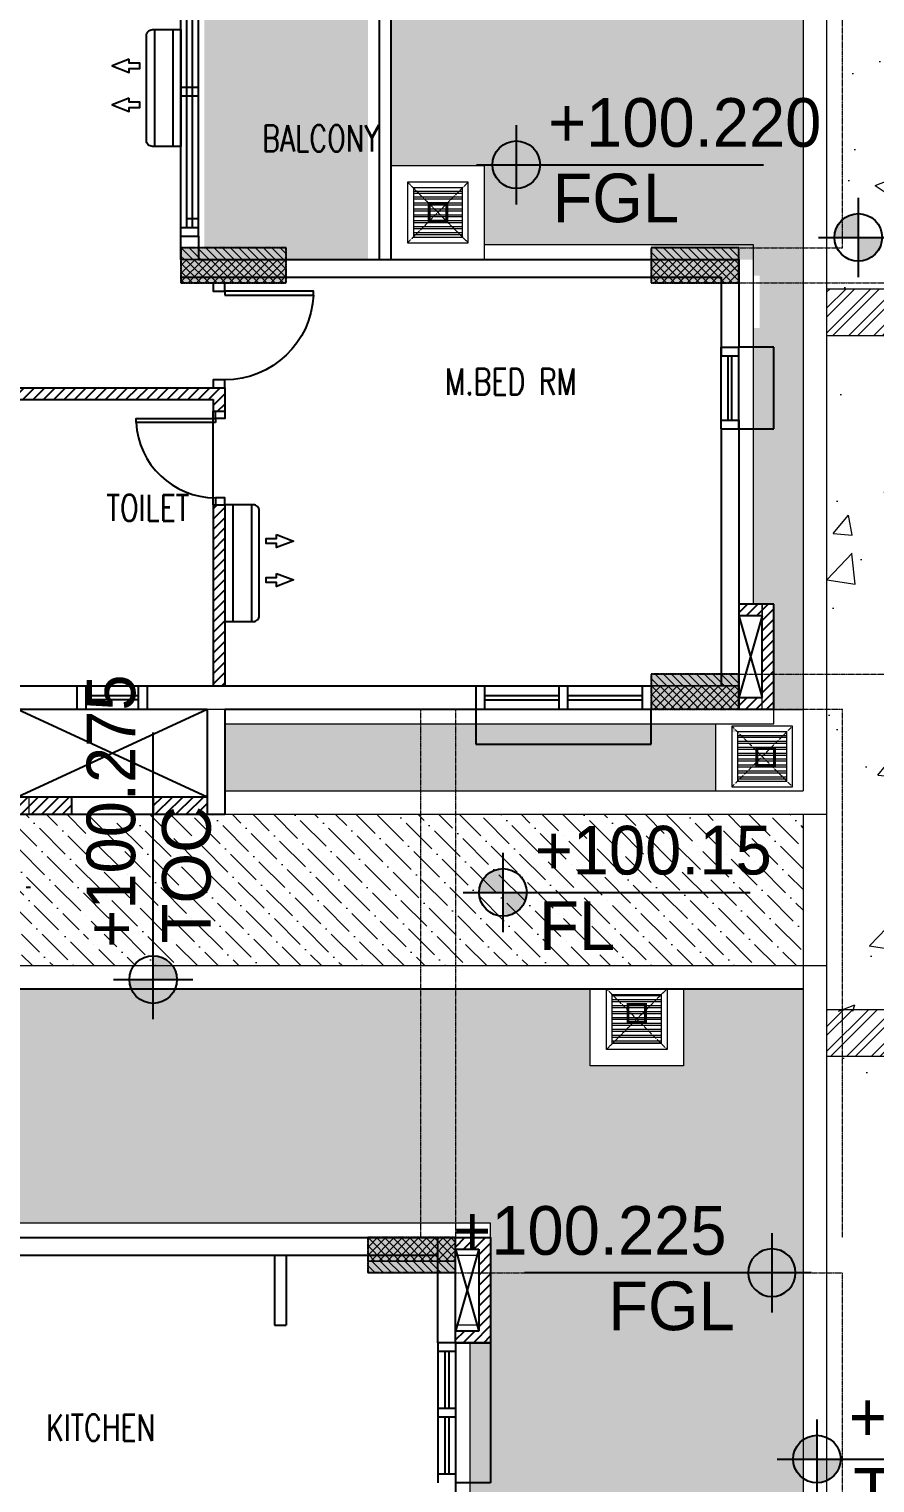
# Model space of a CAD drawing. Header units: millimetres. Extents: x 7964926 to 16080295, y -6277184 to -2986664.
# Drawn here: x 8155261 to 8162501, y -3131835 to -3119387 of the extents above; entities that cross this region are included whole.
import ezdxf

# ---------------------------------------------------------------- set-up
doc = ezdxf.new("R2010")
doc.units = ezdxf.units.MM
doc.header["$LTSCALE"] = 2000
doc.header["$MEASUREMENT"] = 0
for name, pattern in [('( Hidden )', [0.375, 0.25, -0.125]), ('1', [0, 0, 0]), ('CONTINU', [0, 0, 0]), ('DASHED2', [0.375, 0.25, -0.125]), ('HIDDEN', [0.375, 0.25, -0.125])]:
    doc.linetypes.add(name, pattern=pattern)
for name, color, linetype in [('a-AC units', 7, 'Continuous'), ('a-chajja', 2, 'HIDDEN'), ('a-col', 8, 'DASHED2'), ('a-cutout', 8, 'Continuous'), ('a-door', 8, 'Continuous'), ('a-ele 1', 8, 'Continuous'), ('a-hat col', 252, 'Continuous'), ('a-hatch wall', 8, 'Continuous'), ('a-railing', 2, 'Continuous'), ('a-text m', 8, 'Continuous'), ('a-tile drop', 1, 'Continuous'), ('a-wall', 8, 'Continuous'), ('a-window', 8, 'Continuous'), ('L-FL', 7, 'Continuous')]:
    doc.layers.add(name, color=color, linetype=linetype)
for name, color, linetype, lineweight in [('L - paving', 9, 'Continuous', 5), ('L-base plan', 250, 'Continuous', 5), ('L-CHAMBERS', 50, 'Continuous', 5), ('L-CORECUT', 4, 'Continuous', 5), ('L-ELE 1', 24, 'Continuous', 20), ('L-ELE 2', 30, 'Continuous', 15), ('L-ELE 4', 27, 'Continuous', 9), ('L-HATCH-1', 9, 'Continuous', 5), ('L-kerb', 24, 'Continuous', 13), ('L-Paver 400x400', 250, '1', 13), ('L-SHRUBS', 96, 'Continuous', 18), ('STR-Balcony', 250, 'Continuous', 15), ('STR-Column', 250, 'Continuous', 15), ('STR-Column Hatch', 250, 'Continuous', 15), ('STR-Podium Beam', 8, 'Continuous', 15), ('STR-RCC Up Stand', 250, 'Continuous', 15)]:
    doc.layers.add(name, color=color, linetype=linetype, lineweight=lineweight)
doc.styles.add('a-100 txt m', font='romans.shx', dxfattribs={"width": 0.75, "height": 300})
doc.styles.add('Century Gothic', font='GOTHIC.TTF')
doc.styles.get("Standard").update_dxf_attribs({"font": 'romans.shx', "width": 0.75})
pattern_1 = [(45, (1424320.437, 166168.526), (-44.1941738, 44.1941738), [])]
pattern_2 = [(0, (5647438.427, -3743671.92), (12.5, 25), [0, -25])]
pattern_3 = [(315, (7659722.237, -610075.35), (35.3553391, 35.3553391), []), (45, (7659722.237, -610075.35), (-35.3553391, 35.3553391), [])]
pattern_4 = [(315, (7663497.237, -610075.35), (35.3553391, 35.3553391), []), (45, (7663497.237, -610075.35), (-35.3553391, 35.3553391), [])]
pattern_5 = [(315, (7663497.237, -613725.35), (35.3553391, 35.3553391), []), (45, (7663497.237, -613725.35), (-35.3553391, 35.3553391), [])]
pattern_6 = [(315, (7661072.237, -618450.35), (35.3553391, 35.3553391), []), (45, (7661072.237, -618450.35), (-35.3553391, 35.3553391), [])]
pattern_7 = [(315, (7767852.187, -623887.335), (35.3553391, 35.3553391), [])]
pattern_8 = [(315, (7771627.187, -623887.335), (35.3553391, 35.3553391), [])]
pattern_9 = [(315, (7771627.187, -627537.335), (35.3553391, 35.3553391), [])]
pattern_10 = [(315, (7769202.187, -632562.335), (35.3553391, 35.3553391), [])]
pattern_11 = [(0, (0.48, 1.42), (1e-14, 50.625), []), (0, (17.355, -15.46), (1e-14, 50.625), [])]
pattern_12 = [(50, (0, 0), (1972.4655, -172.56837), [206.25, -2268.75]), (355, (0, 0), (-381.56617, 2068.52837), [165, -1815]), (100.451444, (164.4, -14.4), (1590.89933, 1895.95998), [175.28553, -1928.1408]), (46.1842, (0, 550), (2934.91366, -455.178), [309.375, -3403.125]), (96.635635, (244.6, 512), (2570.32035, 2678.82615), [262.9284, -2892.2128]), (351.184164, (0, 550), (2570.3203, 2678.8262), [247.5, -2722.5]), (21, (275, 412.5), (1641.4944, -1107.20195), [206.25, -2268.75]), (326, (275, 412.5), (669.11716, 1994.16262), [165, -1815]), (71.451445, (411.8, 320.2), (2310.61154, 886.96067), [175.2855, -1928.1408]), (37.5, (0, 0), (33.4396, 915.4581), [0, -1793, 0, -1842.5, 0, -1821.875]), (7.5, (0, 0), (723.44123, 1084.63221), [0, -1050.5, 0, -1751.75, 0, -694.375]), (327.5, (-613.25, 0), (1468.0117, -62.0259), [0, -687.5, 0, -2145, 0, -2846.25]), (317.5, (-888.2, 0), (1603.76197, 275.2887), [0, -893.75, 0, -1424.5, 0, -2021.25])]
pattern_13 = [(45, (0, 0), (-106.0660172, 106.0660172), []), (45, (0, 75), (-106.0660172, 106.0660172), [])]

# ---------------------------------------------------------------- blocks, each defined once
blk = doc.blocks.new('basement - column')
at = {"layer": 'a-hat col'}
h = blk.add_hatch(color=256, dxfattribs=at)
h.dxf.hatch_style = 1
h.paths.add_polyline_path([(169375, -35199), (168475, -35199), (168475, -35499), (169375, -35499)])
h = blk.add_hatch(color=256, dxfattribs=at)
h.dxf.hatch_style = 1
h.paths.add_polyline_path([(173250, -35199), (172500, -35199), (172500, -35499), (173250, -35499)])
h = blk.add_hatch(color=256, dxfattribs=at)
h.dxf.hatch_style = 1
h.paths.add_polyline_path([(173250, -38849), (172500, -38849), (172500, -39149), (173250, -39149)])
h = blk.add_hatch(color=256, dxfattribs=at)
h.dxf.hatch_style = 1
h.paths.add_polyline_path([(170825, -43674), (170075, -43674), (170075, -43974), (170825, -43974)])
at = {"layer": 'a-col', "linetype": 'DASHED2', "ltscale": 0.001}
for points in [[(168475, -35199), (168475, -35499), (169375, -35499), (169375, -35199)], [(172500, -35199), (172500, -35499), (173250, -35499), (173250, -35199)], [(172500, -38849), (172500, -39149), (173250, -39149), (173250, -38849)], [(170075, -43674), (170075, -43974), (170825, -43974), (170825, -43674)]]:
    blk.add_lwpolyline(points, close=True, dxfattribs=at)
blk = doc.blocks.new('finish lvl')
h = blk.add_hatch(color=256)
edge = h.paths.add_edge_path()
edge.add_ellipse((0.0378, 0.003), major_axis=(-0.0305, 0.0305), ratio=1, start_angle=-45, end_angle=45)
edge.add_line((-0.0053, 0.003), (0.0378, 0.003))
edge.add_line((0.0378, 0.003), (0.0378, 0.0461))
edge = h.paths.add_edge_path()
edge.add_ellipse((0.0378, 0.003), major_axis=(-0.0305, 0.0305), ratio=1, start_angle=135, end_angle=225)
edge.add_line((0.0809, 0.003), (0.0378, 0.003))
edge.add_line((0.0378, 0.003), (0.0378, -0.0401))
for p, q in [((0.0378, 0.0748), (0.0378, -0.0688)), ((-0.034, 0.003), (0.4857, 0.003))]:
    blk.add_line(p, q)
blk.add_ellipse((0.0378, 0.003), major_axis=(-0.0305, 0.0305), ratio=1, start_param=1.570796326794534, end_param=7.85398163397412)
at = {"layer": 'L-FL'}
for tag, p in [('%%P0.00', (0.1256, 0.0357)), ('FIN.LVL.', (0.1075, -0.103))]:
    blk.add_attdef(tag, p, '', height=0.08, dxfattribs=at)
blk = doc.blocks.new('*U167')
for points in [[(0, 80), (60, 80), (60, 0), (0, 0)], [(800, 80), (740, 80), (740, 0), (800, 0)]]:
    blk.add_lwpolyline(points)
blk.add_lwpolyline([(95, 0), (95, -679), (60, -679), (60, 0)], close=True)
blk.add_arc((57, 2), 683, 273.153, 359.7973)
blk = doc.blocks.new('*U170')
blk.add_line((70, 0), (70, 0))
blk.add_lwpolyline([(795, 100), (795, 859), (830, 859), (830, 100)], close=True)
for points in [[(0, 100), (70, 100), (70, 0), (0, 0)], [(900, 0), (830, 0), (830, 100), (900, 100)]]:
    blk.add_lwpolyline(points)
blk.add_arc((830, 100), 760, 92.6396, 180)
blk = doc.blocks.new('sd2400')
for p, q in [((0, 150), (2400, 150)), ((75, 150), (75, 0)), ((1200, 150), (1200, 0)), ((1275, 150), (1275, 0)), ((2250, 150), (2250, 100)), ((2325, 150), (2325, 0)), ((0, 0), (2400, 0)), ((75, 100), (2325, 100)), ((75, 50), (2325, 50)), ((150, 100), (150, 0))]:
    blk.add_line(p, q)
blk = doc.blocks.new('AC IDU')
at = {"color": 8}
for p, q in [((419493, 283872), (419493, 284872)), ((419651, 283872), (419651, 284872))]:
    blk.add_line(p, q, dxfattribs=at)
blk.add_lwpolyline([(419423, 284872), (419668, 284872, -0.414214), (419718, 284822), (419718, 283922, -0.414214), (419668, 283872), (419423, 283872)], format="xyb", close=True, dxfattribs=at)
at = {"color": 252}
for points in [[(419867, 284460), (420012, 284516), (419867, 284573), (419867, 284539), (419776, 284539), (419776, 284494), (419867, 284494)], [(419867, 284126), (420012, 284183), (419867, 284239), (419867, 284205), (419776, 284205), (419776, 284160), (419867, 284160)]]:
    blk.add_lwpolyline(points, close=True, dxfattribs=at)
blk = doc.blocks.new('GROUND FLOOR -CORE')
at = {"layer": 'a-door', "linetype": 'HIDDEN', "ltscale": 0.5}
blk.add_line((5900, -16725), (6312.2, -16725), dxfattribs=at)
blk = doc.blocks.new('block 3')
at = {"layer": 'a-hatch wall'}
h = blk.add_hatch(dxfattribs=at)
h.set_pattern_fill('ANSI31', color=256, scale=500)
h.set_pattern_definition(pattern_1)
h.paths.add_polyline_path([(8234518.7, -2885805.3), (8232743.7, -2885805.3), (8232743.7, -2885905.3), (8234418.7, -2885905.3), (8234418.7, -2886005.3), (8234518.7, -2886005.3)])
h = blk.add_hatch(dxfattribs=at)
h.set_pattern_fill('ANSI31', color=256, scale=500)
h.set_pattern_definition(pattern_1)
h.paths.add_polyline_path([(8234518.7, -2886805.3), (8234418.7, -2886805.3), (8234418.7, -2887555.3), (8234418.7, -2887555.3), (8234418.7, -2888355.3), (8234518.7, -2888355.3)])
h = blk.add_hatch(dxfattribs=at)
h.set_pattern_fill('ANSI31', color=256, scale=500)
h.set_pattern_definition(pattern_1)
h.paths.add_polyline_path([(8239218.7, -2887655.3), (8238918.7, -2887655.3), (8238918.7, -2887755.3), (8239118.7, -2887755.3), (8239118.7, -2888455.3), (8238918.7, -2888455.3), (8238918.7, -2888555.3), (8239218.7, -2888555.3)])
h = blk.add_hatch(dxfattribs=at)
h.set_pattern_fill('ANSI31', color=256, scale=500)
h.set_pattern_definition(pattern_1)
h.paths.add_polyline_path([(8234368.7, -2889305.3), (8233906.2, -2889305.3), (8233906.2, -2889455.3), (8234368.7, -2889455.3)])
h.paths.add_polyline_path([(8233206.2, -2889305.3), (8232743.7, -2889305.3), (8232743.7, -2889455.3), (8233206.2, -2889455.3)])
h = blk.add_hatch(dxfattribs=at)
h.set_pattern_fill('ANSI31', color=256, scale=500)
h.set_pattern_definition(pattern_1)
h.paths.add_polyline_path([(8236793.7, -2893080.3), (8236493.7, -2893080.3), (8236493.7, -2893180.3), (8236693.7, -2893180.3), (8236693.7, -2893880.3), (8236493.7, -2893880.3), (8236493.7, -2893980.3), (8236793.7, -2893980.3)])
at = {"layer": 'a-chajja', "ltscale": 500}
for points in [[(8238918.7, -2886155.3), (8239218.7, -2886155.3), (8239218.7, -2885455.3), (8238918.7, -2885455.3)], [(8236668.7, -2888555.3), (8236668.7, -2888855.3), (8238168.7, -2888855.3), (8238168.7, -2888555.3)], [(8236493.7, -2893980.3), (8236793.7, -2893980.3), (8236793.7, -2895180.3), (8236493.7, -2895180.3)]]:
    blk.add_lwpolyline(points, dxfattribs=at)
at = {"layer": 'a-cutout', "linetype": 'HIDDEN', "ltscale": 1000}
for p, q in [((8239118.7, -2887755.3), (8238918.7, -2888455.3)), ((8238918.7, -2887755.3), (8239118.7, -2888455.3)), ((8232743.7, -2889305.3), (8234368.7, -2888555.3)), ((8232743.7, -2888555.3), (8234368.7, -2889305.3)), ((8236493.7, -2893180.3), (8236693.7, -2893880.3)), ((8236693.7, -2893180.3), (8236493.7, -2893880.3))]:
    blk.add_line(p, q, dxfattribs=at)
at = {"layer": 'a-door'}
for p, q in [((8233206.2, -2889305.3), (8233906.2, -2889305.3)), ((8233206.2, -2889455.3), (8233906.2, -2889455.3))]:
    blk.add_line(p, q, dxfattribs=at)
at = {"layer": 'a-ele 1'}
for p, q in [((8234943.7, -2893230.3), (8234943.7, -2893830.3)), ((8235043.7, -2893230.3), (8235043.7, -2893830.3)), ((8234943.7, -2893830.3), (8235043.7, -2893830.3))]:
    blk.add_line(p, q, dxfattribs=at)
at = {"layer": 'a-railing'}
for p, q in [((8235843.7, -2884705.3), (8235843.7, -2881605.3)), ((8235943.7, -2884705.3), (8235943.7, -2881605.3))]:
    blk.add_line(p, q, dxfattribs=at)
at = {"layer": 'a-tile drop', "color": 8}
blk.add_line((8234418.7, -2886805.3), (8234418.7, -2886005.3), dxfattribs=at)
at = {"layer": 'a-wall'}
for p, q in [((8234143.7, -2884705.3), (8234143.7, -2884505.3)), ((8234143.7, -2884505.3), (8234293.7, -2884505.3)), ((8234293.7, -2884505.3), (8234293.7, -2884705.3)), ((8234293.7, -2884705.3), (8238918.7, -2884705.3)), ((8238918.7, -2884705.3), (8238918.7, -2885455.3)), ((8234143.7, -2884855.3), (8238768.7, -2884855.3)), ((8238768.7, -2884855.3), (8238768.7, -2885455.3)), ((8238768.7, -2885455.3), (8238918.7, -2885455.3)), ((8232743.7, -2885805.3), (8234518.7, -2885805.3)), ((8232743.7, -2885905.3), (8234418.7, -2885905.3)), ((8234418.7, -2885905.3), (8234418.7, -2886005.3)), ((8234518.7, -2885805.3), (8234518.7, -2886005.3)), ((8234418.7, -2886005.3), (8234518.7, -2886005.3)), ((8238768.7, -2886155.3), (8238768.7, -2887655.3)), ((8238768.7, -2886155.3), (8238918.7, -2886155.3)), ((8238918.7, -2886155.3), (8238918.7, -2888555.3)), ((8234418.7, -2886805.3), (8234518.7, -2886805.3)), ((8234418.7, -2886805.3), (8234418.7, -2888355.3)), ((8234518.7, -2886805.3), (8234518.7, -2888355.3)), ((8238768.7, -2887655.3), (8238768.7, -2888355.3)), ((8239218.7, -2887655.3), (8238918.7, -2887655.3)), ((8239218.7, -2888555.3), (8239218.7, -2887655.3)), ((8239118.7, -2887755.3), (8238918.7, -2887755.3)), ((8239118.7, -2888455.3), (8239118.7, -2887755.3)), ((8232743.7, -2888355.3), (8233256.2, -2888355.3)), ((8233256.2, -2888555.3), (8233256.2, -2888355.3)), ((8233856.2, -2888355.3), (8236668.7, -2888355.3)), ((8233856.2, -2888555.3), (8233856.2, -2888355.3)), ((8236668.7, -2888355.3), (8236668.7, -2888555.3)), ((8236668.7, -2888355.3), (8236668.7, -2888505.3)), ((8238918.7, -2888455.3), (8239118.7, -2888455.3)), ((8232743.7, -2888555.3), (8233256.2, -2888555.3)), ((8233856.2, -2888555.3), (8234368.7, -2888555.3)), ((8234368.7, -2888555.3), (8234368.7, -2889455.3)), ((8234518.7, -2888555.3), (8236668.7, -2888555.3)), ((8234518.7, -2888555.3), (8234518.7, -2889455.3)), ((8238918.7, -2888555.3), (8239218.7, -2888555.3)), ((8232743.7, -2889305.3), (8233206.2, -2889305.3)), ((8233206.2, -2889305.3), (8233206.2, -2889455.3)), ((8233906.2, -2889305.3), (8234368.7, -2889305.3)), ((8233906.2, -2889305.3), (8233906.2, -2889455.3)), ((8232543.7, -2889455.3), (8233206.2, -2889455.3)), ((8233906.2, -2889455.3), (8234518.7, -2889455.3)), ((8232693.7, -2893080.3), (8236493.7, -2893080.3)), ((8236343.7, -2893080.3), (8236793.7, -2893080.3)), ((8236343.7, -2893980.3), (8236343.7, -2893080.3)), ((8236493.7, -2893980.3), (8236493.7, -2893080.3)), ((8236793.7, -2893080.3), (8236793.7, -2893980.3)), ((8231893.7, -2893230.3), (8236343.7, -2893230.3)), ((8236493.7, -2893180.3), (8236693.7, -2893180.3)), ((8236693.7, -2893180.3), (8236693.7, -2893880.3)), ((8236693.7, -2893880.3), (8236493.7, -2893880.3)), ((8236793.7, -2893980.3), (8236343.7, -2893980.3)), ((8236493.7, -2895180.3), (8236493.7, -2896405.3))]:
    blk.add_line(p, q, dxfattribs=at)
at = {"layer": 'a-window'}
for p, q in [((8238768.7, -2886155.3), (8238768.7, -2885455.3)), ((8238828.7, -2886080.3), (8238828.7, -2885530.3)), ((8238858.7, -2886080.3), (8238858.7, -2885530.3)), ((8238918.7, -2886155.3), (8238918.7, -2885455.3)), ((8233256.2, -2888355.3), (8233856.2, -2888355.3)), ((8233331.2, -2888555.3), (8233331.2, -2888355.3)), ((8233781.2, -2888555.3), (8233781.2, -2888355.3)), ((8236668.7, -2888355.3), (8238168.7, -2888355.3)), ((8236743.7, -2888555.3), (8236743.7, -2888355.3)), ((8237381.2, -2888555.3), (8237381.2, -2888355.3)), ((8237456.2, -2888555.3), (8237456.2, -2888355.3)), ((8238093.7, -2888555.3), (8238093.7, -2888355.3)), ((8233331.2, -2888437.8), (8233781.2, -2888437.8)), ((8233331.2, -2888472.8), (8233781.2, -2888472.8)), ((8236743.7, -2888439.6), (8237381.2, -2888439.6)), ((8236743.7, -2888474.6), (8237381.2, -2888474.6)), ((8237456.2, -2888439.6), (8238093.7, -2888439.6)), ((8237456.2, -2888474.6), (8238093.7, -2888474.6)), ((8233256.2, -2888555.3), (8233856.2, -2888555.3)), ((8236668.7, -2888555.3), (8238168.7, -2888555.3)), ((8236343.7, -2893980.3), (8236343.7, -2895180.3)), ((8236493.7, -2893980.3), (8236493.7, -2895180.3)), ((8236493.7, -2894055.3), (8236343.7, -2894055.3)), ((8236401.2, -2894055.3), (8236401.2, -2894542.8)), ((8236436.2, -2894055.3), (8236436.2, -2894542.8)), ((8236493.7, -2894542.8), (8236343.7, -2894542.8)), ((8236493.7, -2894617.8), (8236343.7, -2894617.8)), ((8236401.2, -2894617.8), (8236401.2, -2895105.3)), ((8236436.2, -2894617.8), (8236436.2, -2895105.3)), ((8236493.7, -2895105.3), (8236343.7, -2895105.3))]:
    blk.add_line(p, q, dxfattribs=at)
for points in [[(8238768.7, -2885455.3), (8238768.7, -2885530.3), (8238918.7, -2885530.3), (8238918.7, -2885455.3)], [(8238768.7, -2886155.3), (8238768.7, -2886080.3), (8238918.7, -2886080.3), (8238918.7, -2886155.3)]]:
    blk.add_lwpolyline(points, dxfattribs=at)
at = {"ltscale": 750}
blk.add_blockref('GROUND FLOOR -CORE', (8226543.7, -2873355.3), dxfattribs=at)
at = {"layer": 'a-AC units', "rotation": 179.9999999998773}
blk.add_blockref('AC IDU', (8653566.7, -2598865.3), dxfattribs=at)
at = {"layer": 'a-AC units', "xscale": -1, "rotation": 180.0000000001228}
blk.add_blockref('AC IDU', (7815095.7, -2602933.1), dxfattribs=at)
at = {"layer": 'a-door'}
for name, p, rotation in [('sd2400', (8234293.7, -2884505.3), 90), ('*U167', (8234438.7, -2886005.3), 270)]:
    blk.add_blockref(name, p, dxfattribs=dict(at, rotation=rotation))
at = {"layer": 'a-door', "xscale": -1, "rotation": 270}
blk.add_blockref('*U170', (8234418.7, -2885805.3), dxfattribs=at)
blk = doc.blocks.new('CHAMBERS')
at = {"layer": 'L-Paver 400x400', "true_color": 0x636466}
h = blk.add_hatch(dxfattribs=at)
h.set_pattern_fill('ANSI32', color=251, scale=135, angle=315)
h.set_pattern_definition(pattern_11)
h.paths.add_polyline_path([(7999084, -3148058), (7998664, -3148058), (7998664, -3148478), (7999084, -3148478)])
at = {"layer": 'L-CHAMBERS', "color": 42}
for points in [[(7999274, -3148668), (7998474, -3148668), (7998474, -3147868), (7999274, -3147868)], [(7999134, -3148528), (7998614, -3148528), (7998614, -3148008), (7999134, -3148008)], [(7999084, -3148478), (7998664, -3148478), (7998664, -3148058), (7999084, -3148058)]]:
    blk.add_lwpolyline(points, close=True, dxfattribs=at)
at = {"layer": 'L-Paver 400x400', "color": 251, "linetype": '( Hidden )', "ltscale": 0.005, "true_color": 0x636466}
for p, q in [((7998614, -3148008), (7999134, -3148528)), ((7998614, -3148528), (7999134, -3148008))]:
    blk.add_line(p, q, dxfattribs=at)

msp = doc.modelspace()

# ---------------------------------------------------------------- hatches: boundary and pattern name
at = {"layer": 'L - paving'}
h = msp.add_hatch(dxfattribs=at)
h.set_pattern_fill('AR-CONC', color=252, scale=275)
h.set_pattern_definition(pattern_12)
h.paths.add_polyline_path([(8169986.3, -3121588), (8169986.3, -3115588), (8162086.3, -3115610), (8162086.3, -3121610)])
h = msp.add_hatch(dxfattribs=at)
h.set_pattern_fill('AR-CONC', color=252, scale=275)
h.set_pattern_definition(pattern_12)
h.paths.add_polyline_path([(8169986.3, -3122010), (8162086.3, -3122023.4), (8162086.3, -3127796.5), (8169986.3, -3127783), (8169986.3, -3127492.4), (8169276.3, -3127492.4), (8169276.3, -3126532.4), (8169986.3, -3126532.4)])
h.paths.add_polyline_path([(8168223.4, -3120676.5), (8168223.6, -3120676.5), (8168223.6, -3119966.5), (8168223.4, -3119966.5)])
h = msp.add_hatch(dxfattribs=at)
h.set_pattern_fill('ANSI36', color=256, scale=1000, angle=90)
h.set_pattern_definition([(135, (0.13, -1e-05), (-243.067956, 66.2912607), [312.5, -62.5, 0, -62.5])])
edge = h.paths.add_edge_path()
edge.add_line((8161886.3, -3126110), (8156936.3, -3126110))
edge.add_line((8156936.3, -3126110), (8155261.2, -3126110))
edge.add_line((8155261.2, -3126110), (8155261.2, -3126110))
edge.add_line((8155261.2, -3126110), (8155161.3, -3126110))
edge.add_line((8155161.3, -3126110), (8155161.3, -3126186.2))
edge.add_arc((8155087, -3127136.6), 953.3, 2.20417, 85.53081, ccw=False)
edge.add_line((8156039.6, -3127100), (8156039.6, -3127136.6))
edge.add_line((8156039.6, -3127136.6), (8155161.3, -3127136.6))
edge.add_line((8155161.3, -3127136.6), (8155161.3, -3127406))
edge.add_line((8155161.3, -3127406), (8161886.3, -3127406))
edge.add_line((8161886.3, -3127406), (8161886.3, -3126110))
edge = h.paths.add_edge_path(flags=17)
edge.add_line((8155161.3, -3126186.2), (8155161.3, -3127100))
edge.add_line((8155161.3, -3127100), (8156039.6, -3127100))
edge.add_arc((8155087, -3127136.6), 953.3, 2.20417, 85.53081)
h = msp.add_hatch(dxfattribs=at)
h.set_pattern_fill('AR-CONC', color=252, scale=275)
h.set_pattern_definition(pattern_12)
h.paths.add_polyline_path([(8168692.2, -3143616.2), (8168699.4, -3143606.4), (8168695.8, -3143611.3)], flags=17)
edge = h.paths.add_edge_path()
edge.add_line((8169135.2, -3144212.3), (8169118.7, -3144165.4))
edge.add_line((8169118.7, -3144165.4), (8168580.6, -3143766.7))
edge.add_line((8168580.6, -3143766.7), (8169152.1, -3142995.4))
edge.add_line((8169152.1, -3142995.4), (8169722.4, -3143417.9))
edge.add_arc((8159586.3, -3136539), 12250, 325.83712, 364.26341)
edge.add_line((8171802.4, -3135628.3), (8171101.5, -3135710.7))
edge.add_line((8171101.5, -3135710.7), (8170989.4, -3134757.3))
edge.add_line((8170989.4, -3134757.3), (8171693.5, -3134674.5))
edge.add_arc((8159583.4, -3136539.6), 12252.9, 8.75583, 27.2866)
edge.add_arc((8174236.3, -3128947.7), 4250, 181.22328, 207.68672, ccw=False)
edge.add_line((8169987.2, -3129038.4), (8169986.3, -3128209.5))
edge.add_line((8169986.3, -3128209.5), (8162086.3, -3128187))
edge.add_line((8162086.3, -3128187), (8162086.3, -3136539))
edge.add_arc((8159586.3, -3136539), 2500, -85.42828, 0, ccw=False)
edge.add_line((8159785.5, -3139031), (8151791.3, -3139039))
edge.add_line((8151791.3, -3139039), (8151791.4, -3146939))
edge.add_arc((8151949.1, -3151462.9), 4526.7, 59.31136, 91.99694, ccw=False)
edge.add_arc((8159586.3, -3136539), 12250, 244.22466, 267.55381)
edge.add_line((8159063.4, -3148777.8), (8159066, -3148063.9))
edge.add_line((8159066, -3148063.9), (8160026, -3148067.4))
edge.add_line((8160026, -3148067.4), (8160023.3, -3148802.3))
edge.add_arc((8159841.9, -3137103), 11700.7, 270.88826, 322.58403)
at = {"layer": 'L-HATCH-1'}
h = msp.add_hatch(dxfattribs=at)
h.set_pattern_fill('STEEL', color=26, scale=1200)
h.set_pattern_definition(pattern_13)
h.paths.add_polyline_path([(8162086.4, -3122010), (8169986.3, -3122010), (8169986.3, -3121610), (8162086.4, -3121610)])
h = msp.add_hatch(dxfattribs=at)
h.set_pattern_fill('STEEL', color=26, scale=1200)
h.set_pattern_definition(pattern_13)
h.paths.add_polyline_path([(8162086.4, -3128183), (8169986.3, -3128183), (8169986.3, -3127783), (8162086.4, -3127783)])
at = {"layer": 'L-Paver 400x400', "true_color": 0x636466}
h = msp.add_hatch(dxfattribs=at)
h.set_pattern_fill('ANSI32', color=251, scale=135, angle=315)
h.set_pattern_definition(pattern_11)
h.paths.add_polyline_path([(8161326.3, -3125405.2), (8161746.3, -3125405.2), (8161746.3, -3125825.2), (8161326.3, -3125825.2)])
h = msp.add_hatch(dxfattribs=at)
h.set_pattern_fill('ANSI32', color=251, scale=135, angle=495)
h.set_pattern_definition([(180, (16159336.38, -6276133.08), (-2e-14, -50.625), []), (180, (16159319.505, -6276116.205), (-2e-14, -50.625), [])])
h.paths.add_polyline_path([(8160252.6, -3128074), (8160672.6, -3128074), (8160672.6, -3127654), (8160252.6, -3127654)])
at = {"layer": 'L-SHRUBS'}
h = msp.add_hatch(dxfattribs=at)
h.set_pattern_fill('GRASS', color=256, scale=200)
h.paths.add_polyline_path([(8161136.3, -3125910), (8161136.3, -3125335.1), (8160586.3, -3125335.1), (8160586.3, -3125335.1), (8159086.3, -3125335.1), (8159086.3, -3125335), (8156936.3, -3125335), (8156936.3, -3125910)])
h.paths.add_polyline_path([(8161636.3, -3125215.2), (8161886.3, -3125215.2), (8161886.3, -3114010), (8161336.3, -3114010), (8161336.3, -3115510), (8161636.3, -3115510), (8161636.3, -3116410), (8159836.2, -3116410), (8159836.2, -3118385), (8158361.3, -3118385), (8158360.3, -3120557.1), (8159160.3, -3120557.1), (8159160.3, -3121235), (8160586.2, -3121235), (8160586.2, -3121260), (8161336.2, -3121260), (8161336.2, -3121360), (8161461.2, -3121360), (8161461.2, -3121497.1), (8161515.6, -3121497.1), (8161515.6, -3121947.1), (8161461.2, -3121947.1), (8161461.2, -3122110), (8161461.2, -3122810), (8161461.2, -3124310), (8161636.3, -3124310)])
h.paths.add_polyline_path([(8161326.3, -3125405.2), (8161276.3, -3125355.2), (8161276.3, -3125405.2)])
h = msp.add_hatch(dxfattribs=at)
h.set_pattern_fill('GRASS', color=256, scale=200)
h.paths.add_polyline_path([(8138297.8, -3138835), (8139097.8, -3138835), (8139097.8, -3138315), (8138297.8, -3138315)], flags=17)
edge = h.paths.add_edge_path()
edge.add_arc((8131487.9, -3138133.8), 794.3, 190.96793, 298.03292, ccw=False)
edge.add_arc((8131487.9, -3138133.8), 794.3, 190.96793, 298.03292)
edge.add_line((8131861.3, -3138835), (8151974.7, -3138835))
edge.add_line((8151974.7, -3138835), (8151974.7, -3138410))
edge.add_line((8151974.7, -3138410), (8130799.4, -3138410))
edge.add_arc((8132010, -3136924.3), 1916.4, 230.82449, 265.548)
h.paths.add_polyline_path([(8160841.7, -3134822.2), (8160041.7, -3134822.2), (8160041.7, -3134022.2), (8160841.7, -3134022.2)], flags=16)
edge = h.paths.add_edge_path()
edge.add_arc((8159586.3, -3136535), 2300, 270.00004, 360)
edge.add_line((8161886.3, -3136535), (8161886.3, -3127604))
edge.add_line((8161886.3, -3127604), (8160862.6, -3127604))
edge.add_line((8160862.6, -3127604), (8160862.6, -3128264))
edge.add_line((8160862.6, -3128264), (8160062.6, -3128264))
edge.add_line((8160062.6, -3128264), (8160062.6, -3127604))
edge.add_line((8160062.6, -3127604), (8153561.3, -3127604))
edge.add_line((8153561.3, -3127604), (8153561.3, -3125910))
edge.add_line((8153561.3, -3125910), (8152811.3, -3125910))
edge.add_line((8152811.3, -3125910), (8152811.3, -3125210))
edge.add_line((8152811.3, -3125210), (8152806.4, -3125210))
edge.add_line((8152806.4, -3125210), (8152806.4, -3126003.6))
edge.add_line((8152806.4, -3126003.6), (8152006.4, -3126003.6))
edge.add_line((8152006.4, -3126003.6), (8152006.4, -3125335))
edge.add_line((8152006.4, -3125335), (8146236.1, -3125335))
edge.add_line((8146236.1, -3125335), (8146236.1, -3126285))
edge.add_line((8146236.1, -3126285), (8151136, -3126285))
edge.add_line((8151136, -3126285), (8151136.1, -3128710))
edge.add_line((8151136.1, -3128710), (8154636.2, -3128710))
edge.add_line((8154636.2, -3128710), (8154636.2, -3129610))
edge.add_line((8154636.2, -3129610), (8159211.2, -3129610))
edge.add_line((8159211.2, -3129610), (8159211.3, -3130635))
edge.add_line((8159211.3, -3130635), (8159036.3, -3130635))
edge.add_line((8159036.3, -3130635), (8159036.3, -3137385))
edge.add_line((8159036.3, -3137385), (8159211.3, -3137385))
edge.add_line((8159211.3, -3137385), (8159211.3, -3138410))
edge.add_line((8159211.3, -3138410), (8152775.1, -3138410))
edge.add_line((8152775.1, -3138410), (8152775.1, -3138835))
edge.add_line((8152775.1, -3138835), (8159586.3, -3138835))
at = {"layer": 'STR-Balcony', "linetype": 'Continuous'}
h = msp.add_hatch(dxfattribs=at)
h.set_pattern_fill('DOTS', color=256, scale=400, style=0)
h.set_pattern_definition(pattern_2)
h.paths.add_polyline_path([(8156961.1, -3118460), (8156761.1, -3118460), (8156761.1, -3121360), (8158161.1, -3121360), (8158161.1, -3118260), (8156961.1, -3118260)])
h = msp.add_hatch(dxfattribs=at)
h.set_pattern_fill('DOTS', color=256, scale=400, style=0)
h.set_pattern_definition(pattern_2)
h.paths.add_polyline_path([(8156961.1, -3118460), (8156761.1, -3118460), (8156761.1, -3121360), (8158161.1, -3121360), (8158161.1, -3118260), (8156961.1, -3118260)])
at = {"layer": 'STR-Column Hatch'}
h = msp.add_hatch(dxfattribs=at)
h.set_pattern_fill('ANSI31', color=250, scale=400, angle=-90)
h.set_pattern_definition(pattern_7)
h.paths.add_polyline_path([(8156561.1, -3121260), (8156561.1, -3121360), (8157461.1, -3121360), (8157461.1, -3121260)])
h = msp.add_hatch(dxfattribs=at)
h.set_pattern_fill('ANSI31', color=250, scale=400, angle=-90)
h.set_pattern_definition(pattern_7)
h.paths.add_polyline_path([(8156561.1, -3121260), (8156561.1, -3121360), (8157461.1, -3121360), (8157461.1, -3121260)])
h = msp.add_hatch(dxfattribs=at)
h.set_pattern_fill('ANSI31', color=250, scale=400, angle=-90)
h.set_pattern_definition(pattern_8)
h.paths.add_polyline_path([(8160586.1, -3121260), (8160586.1, -3121360), (8161336.1, -3121360), (8161336.1, -3121260)])
h = msp.add_hatch(dxfattribs=at)
h.set_pattern_fill('ANSI31', color=250, scale=400, angle=-90)
h.set_pattern_definition(pattern_8)
h.paths.add_polyline_path([(8160586.1, -3121260), (8160586.1, -3121360), (8161336.1, -3121360), (8161336.1, -3121260)])
h = msp.add_hatch(dxfattribs=at)
h.set_pattern_fill('ANSI37', color=250, scale=400, angle=-90)
h.set_pattern_definition(pattern_3)
h.paths.add_polyline_path([(8156561.1, -3121360), (8156561.1, -3121560), (8157461.1, -3121560), (8157461.1, -3121360)])
h = msp.add_hatch(dxfattribs=at)
h.set_pattern_fill('ANSI37', color=250, scale=400, angle=-90)
h.set_pattern_definition(pattern_3)
h.paths.add_polyline_path([(8156561.1, -3121360), (8156561.1, -3121560), (8157461.1, -3121560), (8157461.1, -3121360)])
h = msp.add_hatch(dxfattribs=at)
h.set_pattern_fill('ANSI37', color=250, scale=400, angle=-90)
h.set_pattern_definition(pattern_4)
h.paths.add_polyline_path([(8160586.1, -3121360), (8160586.1, -3121560), (8161336.1, -3121560), (8161336.1, -3121360)])
h = msp.add_hatch(dxfattribs=at)
h.set_pattern_fill('ANSI37', color=250, scale=400, angle=-90)
h.set_pattern_definition(pattern_4)
h.paths.add_polyline_path([(8160586.1, -3121360), (8160586.1, -3121560), (8161336.1, -3121560), (8161336.1, -3121360)])
h = msp.add_hatch(dxfattribs=at)
h.set_pattern_fill('ANSI31', color=250, scale=400, angle=-90)
h.set_pattern_definition(pattern_9)
h.paths.add_polyline_path([(8160586.1, -3124910), (8160586.1, -3125010), (8161336.1, -3125010), (8161336.1, -3124910)])
h = msp.add_hatch(dxfattribs=at)
h.set_pattern_fill('ANSI31', color=250, scale=400, angle=-90)
h.set_pattern_definition(pattern_9)
h.paths.add_polyline_path([(8160586.1, -3124910), (8160586.1, -3125010), (8161336.1, -3125010), (8161336.1, -3124910)])
h = msp.add_hatch(dxfattribs=at)
h.set_pattern_fill('ANSI37', color=250, scale=400, angle=-90)
h.set_pattern_definition(pattern_5)
h.paths.add_polyline_path([(8160586.1, -3125010), (8160586.1, -3125210), (8161336.1, -3125210), (8161336.1, -3125010)])
h = msp.add_hatch(dxfattribs=at)
h.set_pattern_fill('ANSI37', color=250, scale=400, angle=-90)
h.set_pattern_definition(pattern_5)
h.paths.add_polyline_path([(8160586.1, -3125010), (8160586.1, -3125210), (8161336.1, -3125210), (8161336.1, -3125010)])
h = msp.add_hatch(dxfattribs=at)
h.set_pattern_fill('ANSI37', color=250, scale=400, angle=-90)
h.set_pattern_definition(pattern_6)
h.paths.add_polyline_path([(8158161.1, -3129735), (8158161.1, -3129935), (8158911.1, -3129935), (8158911.1, -3129735)])
h = msp.add_hatch(dxfattribs=at)
h.set_pattern_fill('ANSI37', color=250, scale=400, angle=-90)
h.set_pattern_definition(pattern_6)
h.paths.add_polyline_path([(8158161.1, -3129735), (8158161.1, -3129935), (8158911.1, -3129935), (8158911.1, -3129735)])
h = msp.add_hatch(dxfattribs=at)
h.set_pattern_fill('ANSI31', color=250, scale=400, angle=-90)
h.set_pattern_definition(pattern_10)
h.paths.add_polyline_path([(8158161.1, -3129935), (8158161.1, -3130035), (8158911.1, -3130035), (8158911.1, -3129935)])
h = msp.add_hatch(dxfattribs=at)
h.set_pattern_fill('ANSI31', color=250, scale=400, angle=-90)
h.set_pattern_definition(pattern_10)
h.paths.add_polyline_path([(8158161.1, -3129935), (8158161.1, -3130035), (8158911.1, -3130035), (8158911.1, -3129935)])

# ---------------------------------------------------------------- linework, layer by layer
at = {"layer": 'L-CHAMBERS', "color": 42}
for points in [[(8161886.3, -3125215.2), (8161636.1, -3125215.2)], [(8161136.3, -3125335.1), (8161136.3, -3125910)], [(8160862.6, -3127604), (8160862.6, -3128264), (8160062.6, -3128264), (8160062.6, -3127604)]]:
    msp.add_lwpolyline(points, dxfattribs=at)
for points in [[(8161276.3, -3125875.2), (8161796.3, -3125875.2), (8161796.3, -3125355.2), (8161276.3, -3125355.2)], [(8161326.3, -3125825.2), (8161746.3, -3125825.2), (8161746.3, -3125405.2), (8161326.3, -3125405.2)], [(8160202.6, -3127604), (8160722.6, -3127604), (8160722.6, -3128124), (8160202.6, -3128124)], [(8160252.6, -3127654), (8160672.6, -3127654), (8160672.6, -3128074), (8160252.6, -3128074)]]:
    msp.add_lwpolyline(points, close=True, dxfattribs=at)
at = {"layer": 'L-CORECUT', "const_width": 25}
for points in [[(8158686.3, -3120881.5), (8158836.3, -3120881.5), (8158836.3, -3121031.5), (8158686.3, -3121031.5)], [(8158686.3, -3120881.5), (8158836.3, -3120881.5), (8158836.3, -3121031.5), (8158686.3, -3121031.5)], [(8161491.1, -3125543), (8161641.1, -3125543), (8161641.1, -3125693), (8161491.1, -3125693)], [(8161491.1, -3125543), (8161641.1, -3125543), (8161641.1, -3125693), (8161491.1, -3125693)], [(8160387.6, -3127888.5), (8160537.6, -3127888.5), (8160537.6, -3127738.5), (8160387.6, -3127738.5)], [(8160387.6, -3127888.5), (8160537.6, -3127888.5), (8160537.6, -3127738.5), (8160387.6, -3127738.5)]]:
    msp.add_lwpolyline(points, close=True, dxfattribs=at)
at = {"layer": 'L-ELE 1'}
for p, q in [((8162086.3, -3092460), (8162086.3, -3126110)), ((8156936.3, -3125910), (8161886.3, -3125910)), ((8162086.3, -3126110), (8162086.3, -3127210)), ((8162086.3, -3127210), (8162086.3, -3136535))]:
    msp.add_line(p, q, dxfattribs=at)
at = {"layer": 'L-ELE 1', "lineweight": 25}
msp.add_lwpolyline([(8153561.2, -3126110), (8153561.2, -3127604), (8161886.3, -3127604)], dxfattribs=at)
at = {"layer": 'L-ELE 2'}
for p, q in [((8161886.3, -3114010), (8161886.3, -3125910)), ((8156936.3, -3126110), (8162086.3, -3126110)), ((8161886.3, -3126110), (8161886.3, -3127406)), ((8161886.3, -3127410), (8161886.3, -3136535))]:
    msp.add_line(p, q, dxfattribs=at)
for points in [[(8161461.2, -3124310.1), (8161461.2, -3121235), (8159160.3, -3121235)], [(8152811.2, -3125210), (8146111.2, -3125210), (8146111.1, -3126410), (8151011.1, -3126410), (8151011.1, -3128835), (8154511.2, -3128835), (8154511.2, -3129735), (8159211.2, -3129735), (8159211.2, -3129610), (8154636.2, -3129610), (8154636.2, -3128710), (8151136.1, -3128710), (8151136.1, -3126285), (8146236.1, -3126285), (8146236.2, -3125335), (8152006.4, -3125335)], [(8156936.2, -3125335), (8161636.1, -3125335.1), (8161636.1, -3125210.1), (8156936.2, -3125210)], [(8153759.2, -3126110), (8153759.2, -3127406), (8162086.3, -3127406)], [(8159036.3, -3137385), (8159036.2, -3130635)]]:
    msp.add_lwpolyline(points, dxfattribs=at)
at = {"layer": 'L-ELE 4'}
for p, q in [((8169986.3, -3127783), (8162086.3, -3127783)), ((8169986.3, -3128183), (8162086.3, -3128183))]:
    msp.add_line(p, q, dxfattribs=at)
for points in [[(8162086.3, -3121610), (8169936.3, -3121610)], [(8162086.3, -3122010), (8169936.3, -3122010)]]:
    msp.add_lwpolyline(points, dxfattribs=at)
at = {"layer": 'L-kerb'}
msp.add_arc((8159586.3, -3136535), 12500, 242.60789, 27.39211, dxfattribs=at)
at = {"layer": 'L-Paver 400x400', "color": 251, "linetype": '( Hidden )', "ltscale": 0.005, "true_color": 0x636466}
for p, q in [((8161796.3, -3125355.2), (8161276.3, -3125875.2)), ((8161796.3, -3125875.2), (8161276.3, -3125355.2)), ((8160722.6, -3128124), (8160202.6, -3127604)), ((8160722.6, -3127604), (8160202.6, -3128124))]:
    msp.add_line(p, q, dxfattribs=at)
at = {"layer": 'STR-Column', "color": 8}
for points in [[(8156561.1, -3121260), (8156561.1, -3121360), (8157461.1, -3121360), (8157461.1, -3121260)], [(8156561.1, -3121260), (8156561.1, -3121360), (8157461.1, -3121360), (8157461.1, -3121260)], [(8160586.1, -3121260), (8160586.1, -3121360), (8161336.1, -3121360), (8161336.1, -3121260)], [(8160586.1, -3121260), (8160586.1, -3121360), (8161336.1, -3121360), (8161336.1, -3121260)], [(8156561.1, -3121360), (8156561.1, -3121560), (8157461.1, -3121560), (8157461.1, -3121360)], [(8156561.1, -3121360), (8156561.1, -3121560), (8157461.1, -3121560), (8157461.1, -3121360)], [(8160586.1, -3121360), (8160586.1, -3121560), (8161336.1, -3121560), (8161336.1, -3121360)], [(8160586.1, -3121360), (8160586.1, -3121560), (8161336.1, -3121560), (8161336.1, -3121360)], [(8160586.1, -3124910), (8160586.1, -3125010), (8161336.1, -3125010), (8161336.1, -3124910)], [(8160586.1, -3124910), (8160586.1, -3125010), (8161336.1, -3125010), (8161336.1, -3124910)], [(8160586.1, -3125010), (8160586.1, -3125210), (8161336.1, -3125210), (8161336.1, -3125010)], [(8160586.1, -3125010), (8160586.1, -3125210), (8161336.1, -3125210), (8161336.1, -3125010)], [(8158161.1, -3129735), (8158161.1, -3129935), (8158911.1, -3129935), (8158911.1, -3129735)], [(8158161.1, -3129735), (8158161.1, -3129935), (8158911.1, -3129935), (8158911.1, -3129735)], [(8158161.1, -3129935), (8158161.1, -3130035), (8158911.1, -3130035), (8158911.1, -3129935)], [(8158161.1, -3129935), (8158161.1, -3130035), (8158911.1, -3130035), (8158911.1, -3129935)]]:
    msp.add_lwpolyline(points, close=True, dxfattribs=at)
at = {"layer": 'STR-Podium Beam', "linetype": 'HIDDEN', "lineweight": 5, "ltscale": 0.005}
for p, q in [((8162223.6, -3121260), (8162223.6, -3118260)), ((8162223.6, -3121260), (8162223.6, -3118260)), ((8161336.1, -3121260), (8162223.6, -3121260)), ((8161336.1, -3121260), (8162223.6, -3121260)), ((8161336.1, -3121560), (8165836.1, -3121560)), ((8161336.1, -3121560), (8165836.1, -3121560)), ((8161336.1, -3124910), (8165836.1, -3124910)), ((8161336.1, -3124910), (8165836.1, -3124910)), ((8156786.1, -3125210), (8156786.1, -3125960)), ((8156786.1, -3125210), (8156786.1, -3125960)), ((8156936.1, -3125210), (8156936.1, -3126110)), ((8156936.1, -3125210), (8156936.1, -3126110)), ((8158611.1, -3125210), (8158611.1, -3129735)), ((8158611.1, -3125210), (8158611.1, -3129735)), ((8158911.1, -3125210), (8158911.1, -3129735)), ((8158911.1, -3125210), (8158911.1, -3129735)), ((8161336.1, -3125210), (8162223.6, -3125210)), ((8161336.1, -3125210), (8162223.6, -3125210)), ((8162223.6, -3129735), (8162223.6, -3125210)), ((8162223.6, -3129735), (8162223.6, -3125210)), ((8156786.1, -3125960), (8155261.1, -3125960)), ((8156786.1, -3125960), (8155261.1, -3125960)), ((8158911.1, -3130035), (8162223.6, -3130035)), ((8158911.1, -3130035), (8162223.6, -3130035)), ((8162223.6, -3132535), (8162223.6, -3130035)), ((8162223.6, -3132535), (8162223.6, -3130035))]:
    msp.add_line(p, q, dxfattribs=at)
at = {"layer": 'STR-RCC Up Stand', "linetype": 'CONTINU'}
for p, q in [((8158911.1, -3129735), (8159211.1, -3129735)), ((8158911.1, -3129735), (8159211.1, -3129735)), ((8159211.1, -3129735), (8159211.1, -3130635)), ((8159211.1, -3129735), (8159211.1, -3130635)), ((8158911.1, -3129885), (8159111.1, -3129885)), ((8158911.1, -3129885), (8159111.1, -3129885)), ((8159111.1, -3129885), (8159111.1, -3130485)), ((8159111.1, -3129885), (8159111.1, -3130485)), ((8159111.1, -3130485), (8158911.1, -3130485)), ((8159111.1, -3130485), (8158911.1, -3130485)), ((8159211.1, -3130635), (8158911.1, -3130635)), ((8159211.1, -3130635), (8158911.1, -3130635))]:
    msp.add_line(p, q, dxfattribs=at)
at = {"layer": 'STR-RCC Up Stand'}
for points in [[(8161536.1, -3124410.1), (8161336.1, -3124410.1), (8161336.1, -3124310.1), (8161536.1, -3124310.1)], [(8161536.1, -3124410.1), (8161336.1, -3124410.1), (8161336.1, -3124310.1), (8161536.1, -3124310.1)], [(8161536.1, -3124310.1), (8161636.1, -3124310.1), (8161636.1, -3125210.1), (8161536.1, -3125210.1)], [(8161536.1, -3124310.1), (8161636.1, -3124310.1), (8161636.1, -3125210.1), (8161536.1, -3125210.1)], [(8161536.1, -3125110.1), (8161336.1, -3125110.1), (8161336.1, -3125210.1), (8161536.1, -3125210.1)], [(8161536.1, -3125110.1), (8161336.1, -3125110.1), (8161336.1, -3125210.1), (8161536.1, -3125210.1)]]:
    msp.add_lwpolyline(points, close=True, dxfattribs=at)
at = {"layer": 'STR-RCC Up Stand', "linetype": 'CONTINU'}
for points in [[(8156936.1, -3126110), (8156786.1, -3126110), (8156786.1, -3125210), (8156936.1, -3125210)], [(8156936.1, -3126110), (8156786.1, -3126110), (8156786.1, -3125210), (8156936.1, -3125210)], [(8155261.1, -3125960), (8156786.1, -3125960), (8156786.1, -3126110), (8155261.1, -3126110)], [(8155261.1, -3125960), (8156786.1, -3125960), (8156786.1, -3126110), (8155261.1, -3126110)]]:
    msp.add_lwpolyline(points, close=True, dxfattribs=at)

# ---------------------------------------------------------------- block references
at = {"layer": 'L-base plan', "color": 8}
msp.add_blockref('block 3', (-77582.5, -236654.6), dxfattribs=at)
at = {"layer": 'L-CHAMBERS', "color": 8, "xscale": -1}
msp.add_blockref('CHAMBERS', (16157634.5, 27310.6), dxfattribs=at)
msp.add_blockref('CHAMBERS', (16157634.5, 27310.6), dxfattribs=at)
at = {"layer": 'L-FL', "ltscale": 0.5}
ref = msp.add_blockref('finish lvl', (8159252.5, -3120562.9), dxfattribs=dict(at, xscale=4725.606725105103, yscale=4725.606725105103, zscale=4725.606725105103, rotation=0.0002105369682294075))
ref.add_attrib('FIN.LVL.', 'FGL', (8159741.4, -3121041, 0), dxfattribs={"ltscale": 0.5, "height": 416.57, "rotation": 0.00021, "style": 'Century Gothic'})
ref.add_attrib('%%P0.00', '+100.220', (8159703.9, -3120395.1), dxfattribs={"ltscale": 0.5, "height": 416.57, "rotation": 0.00021, "style": 'Century Gothic'})
ref = msp.add_blockref('finish lvl', (8162180.1, -3121185), dxfattribs=dict(at, xscale=4725.606725105103, yscale=4725.606725105103, zscale=4725.606725105103, rotation=0.0002105369682294075))
ref.add_attrib('FIN.LVL.', '+99.775 SSL', (8162669, -3121663.1, 0), dxfattribs={"ltscale": 0.5, "height": 416.567, "rotation": 0.00021, "style": 'Century Gothic'})
ref.add_attrib('%%P0.00', '+100.00 FFL', (8162631.5, -3121017.2), dxfattribs={"ltscale": 0.5, "height": 416.567, "rotation": 0.00021, "style": 'Century Gothic'})
ref = msp.add_blockref('finish lvl', (8156337.3, -3127703.6), dxfattribs=dict(at, xscale=4725.606725105103, yscale=4725.606725105103, zscale=4725.606725105103, rotation=90.00021053696821))
ref.add_attrib('FIN.LVL.', 'TOC', (8156815.4, -3127214.8, 0), dxfattribs={"ltscale": 0.5, "height": 416.57, "rotation": 90.00021, "style": 'Century Gothic'})
ref.add_attrib('%%P0.00', '+100.275', (8156169.6, -3127252.2), dxfattribs={"ltscale": 0.5, "height": 416.57, "rotation": 90.00021, "style": 'Century Gothic'})
ref = msp.add_blockref('finish lvl', (8159138.1, -3126793.3), dxfattribs=dict(at, xscale=4725.606725105103, yscale=4725.606725105103, zscale=4725.606725105103, rotation=0.0002105369682425805))
ref.add_attrib('FIN.LVL.', 'FL', (8159627, -3127271.4, 0), dxfattribs={"ltscale": 0.5, "height": 416.57, "rotation": 0.00021, "style": 'Century Gothic'})
ref.add_attrib('%%P0.00', '+100.15', (8159589.5, -3126625.5), dxfattribs={"ltscale": 0.5, "height": 416.57, "rotation": 0.00021, "style": 'Century Gothic'})
ref = msp.add_blockref('finish lvl', (8161797.6, -3130049.3), dxfattribs=dict(at, xscale=-4725.606725105103, yscale=4725.606725105103, zscale=4725.606725105103, rotation=359.9997894630317))
ref.add_attrib('FIN.LVL.', 'FGL', (8160218.5, -3130527.3, 0), dxfattribs={"ltscale": 0.5, "height": 416.57, "rotation": 359.99979, "style": 'Century Gothic'})
ref.add_attrib('%%P0.00', '+100.225', (8158891.9, -3129881.5), dxfattribs={"ltscale": 0.5, "height": 416.57, "rotation": 359.99979, "style": 'Century Gothic'})
ref = msp.add_blockref('finish lvl', (8161825.9, -3131645.3), dxfattribs=dict(at, xscale=4725.606725105103, yscale=4725.606725105103, zscale=4725.606725105103, rotation=0.0002105369682294075))
ref.add_attrib('FIN.LVL.', 'TOC', (8162314.7, -3132123.4, 0), dxfattribs={"ltscale": 0.5, "height": 416.57, "rotation": 0.00021, "style": 'Century Gothic'})
ref.add_attrib('%%P0.00', '+100.275', (8162277.3, -3131477.5), dxfattribs={"ltscale": 0.5, "height": 416.57, "rotation": 0.00021, "style": 'Century Gothic'})
at = {"layer": 'STR-Column', "ltscale": 1000}
msp.add_blockref('basement - column', (7988086.1, -3086060.7), dxfattribs=at)

# ---------------------------------------------------------------- texts
at = {"layer": 'a-text m', "char_height": 225, "style": 'a-100 txt m'}
for s, width, insert, attachment_point in [('BALCONY', 2510.623, (8158261.1, -3120209.7), 3), ('M.BED RM', 4054.256, (8159948.3, -3122292.4), 3), ('TOILET', 2510.623, (8156632.3, -3123373.5), 3), ('KITCHEN', 2510.623, (8156339.4, -3131473.8), 9)]:
    msp.add_mtext_dynamic_manual_height_columns(s, width=width, gutter_width=1, heights=[0], dxfattribs=dict(at, insert=insert, attachment_point=attachment_point))

doc.saveas('drawing.dxf')
